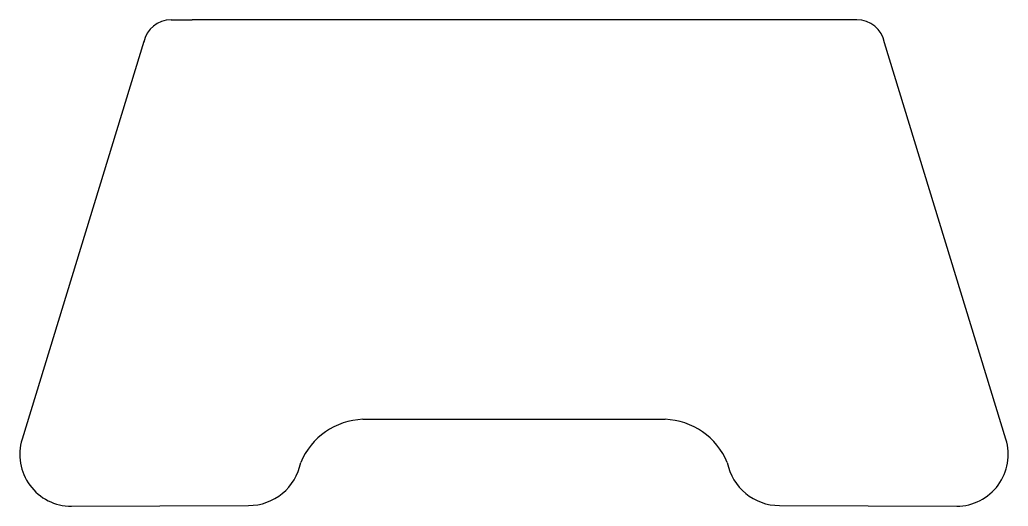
# Model space of a CAD drawing. Header units: millimetres. Extents: x -51 to 148, y -144 to -46.
import ezdxf

# ---------------------------------------------------------------- set-up
doc = ezdxf.new("R2010")
doc.units = ezdxf.units.MM

msp = doc.modelspace()

# ---------------------------------------------------------------- linework, layer by layer
for points in [[(-20.37, -46.1), (-16.13, -46.1)], [(113.67, -46.1), (-16.13, -46.1)], [(117.91, -46.1), (113.67, -46.1)], [(-25.87, -50.5), (-50.41, -130.66)], [(147.95, -130.66), (123.46, -50.74)], [(18.29, -126.63), (79.25, -126.63)], [(-40.51, -144.15), (-4.76, -144.01)], [(102.3, -144.01), (138.05, -144.15)]]:
    msp.add_lwpolyline(points)
for centre, radius, start, end in [((-20.37, -51.73), 5.64, 90, 168.3989), ((117.91, -51.73), 5.64, 10.1715, 90), ((18.82, -140.75), 14.13, 92.1398, 157.4452), ((78.72, -140.75), 14.13, 22.5548, 87.8602), ((-40.46, -133.73), 10.42, 162.8214, 270), ((137.99, -133.73), 10.42, 270.3033, 17.1786), ((-4.76, -133.29), 10.72, 270, 349.0279), ((102.3, -133.29), 10.72, 190.9721, 270)]:
    msp.add_arc(centre, radius, start, end)

doc.saveas('drawing.dxf')
